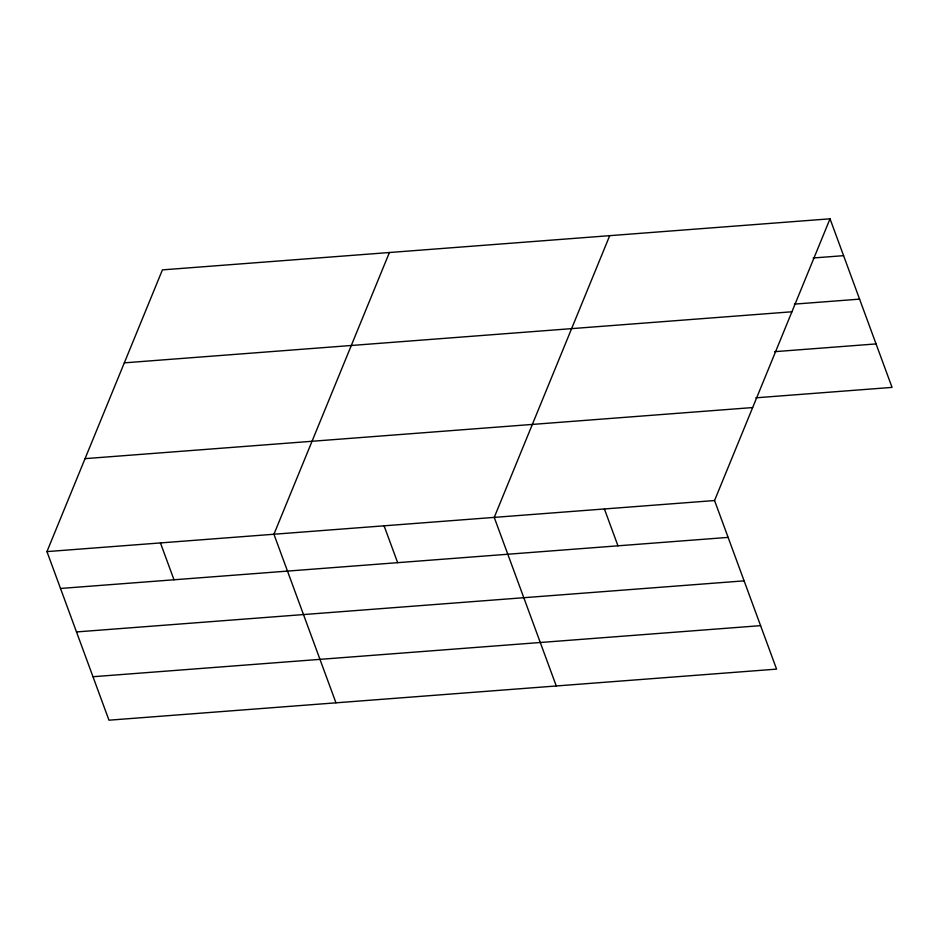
<?xml version="1.0" encoding="UTF-8"?>
<svg xmlns="http://www.w3.org/2000/svg" width="939" height="939" viewBox="0 0 939 939"><rect width="100%" height="100%" fill="white"/><g stroke="black" fill="none" stroke-linecap="round" stroke-linejoin="round"><path stroke-width="1.41" d="M830.029 218.81L714.556 500.534L776.576 669.12L108.971 720.19L46.95 551.604L162.424 269.88L830.029 218.81L892.05 387.396L755.801 397.819M389.403 252.521L273.93 534.244L335.962 702.83M609.716 235.666L494.243 517.389L556.275 685.975M813.151 257.99L843.586 255.666M794.359 304.13L859.572 299.142M124.312 362.853L791.917 311.783M774.593 351.679L876.052 343.92M85.05 458.643L752.655 407.561M46.95 551.604L714.556 500.534M60.507 588.46L728.112 537.39M76.505 631.935L744.111 580.854M92.984 676.726L760.59 625.644M604.399 508.961L617.956 545.817M384.086 525.817L397.655 562.672M160.44 542.93L174.008 579.786"/></g></svg>
